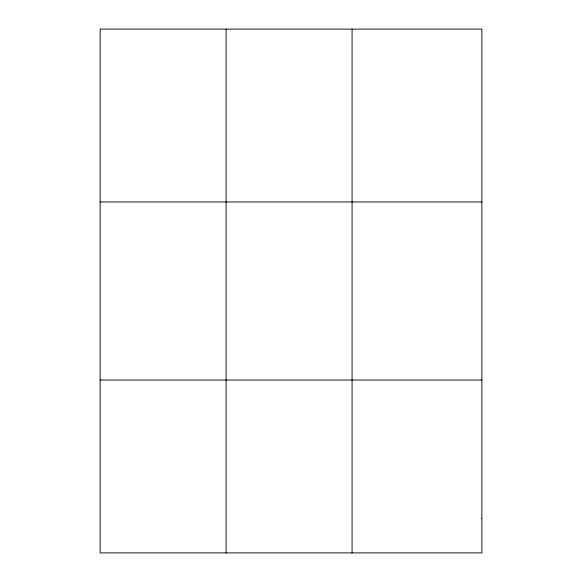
<?xml version="1.0" encoding="UTF-8"?>
<svg xmlns="http://www.w3.org/2000/svg" width="582" height="582" viewBox="0 0 582 582"><rect width="100%" height="100%" fill="white"/><g stroke="black" fill="none" stroke-linecap="round" stroke-linejoin="round"><path stroke-width="0.87" d="M226.107 29.1L226.107 552.9M352.074 29.1L352.074 552.9M100.133 201.954L481.867 201.954M100.133 380.046L481.867 380.046M481.867 518.329L481.867 552.9L100.133 552.9L100.133 29.1L481.867 29.1L481.867 518.329"/></g></svg>
